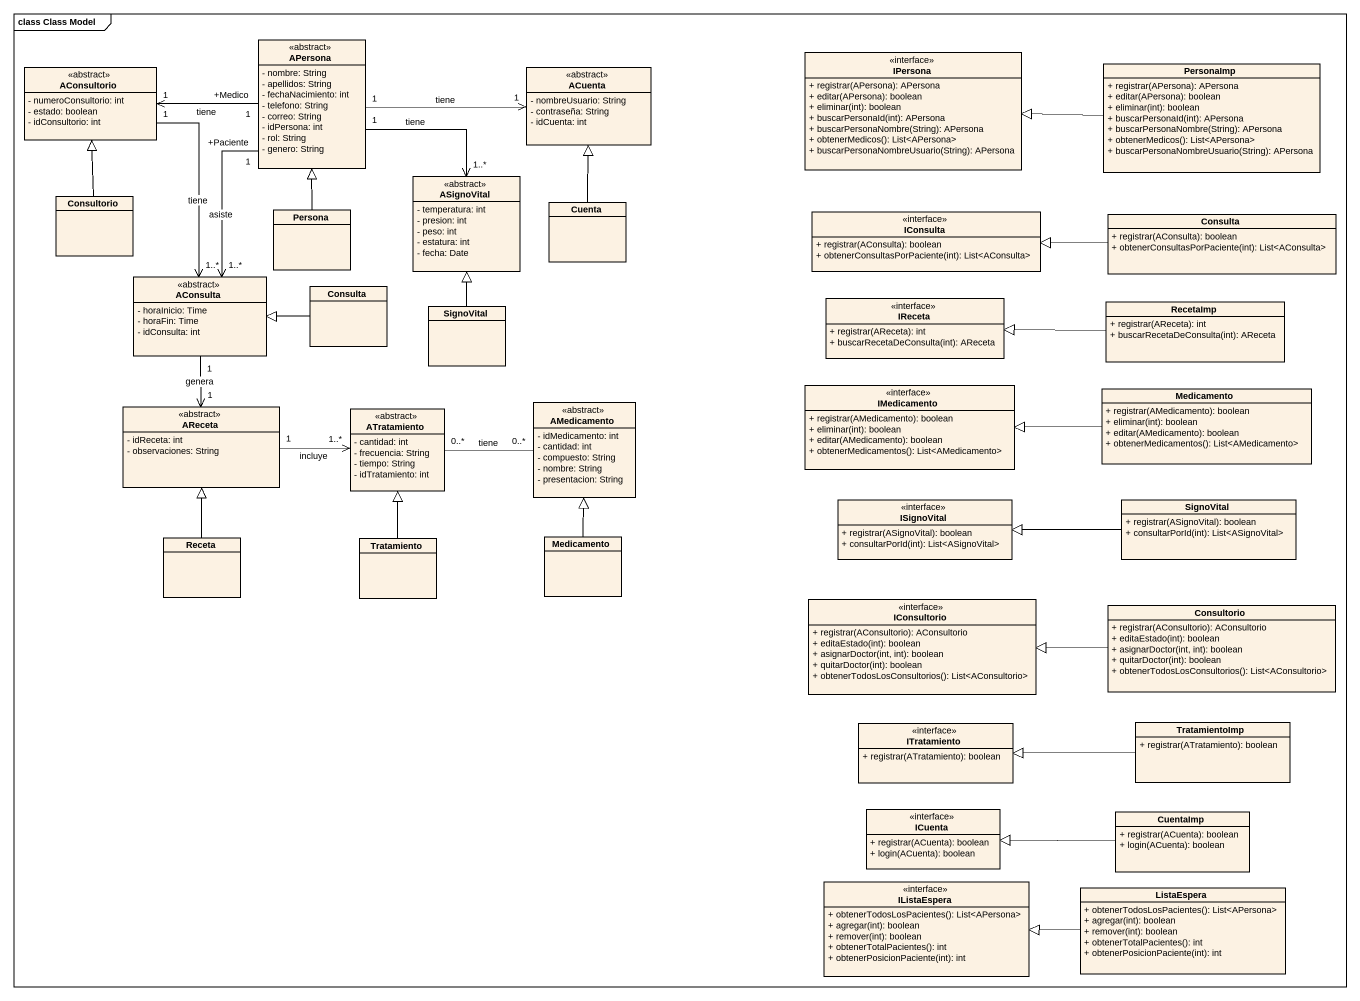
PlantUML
@startuml
mainframe class Class Model
hide circle
hide empty members
skinparam classAttributeIconSize 0
class APersona <<abstract>> {
  - nombre: String
  - apellidos: String
  - fechaNacimiento: int
  - telefono: String
  - correo: String
  - idPersona: int
  - rol: String
  - genero: String
}
class AConsultorio <<abstract>> {
  - numeroConsultorio: int
  - estado: boolean
  - idConsultorio: int
}
class ACuenta <<abstract>> {
  - nombreUsuario: String
  - contraseña: String
  - idCuenta: int
}
class IPersona <<interface>> {
  + registrar(APersona): APersona
  + editar(APersona): boolean
  + eliminar(int): boolean
  + buscarPersonaId(int): APersona
  + buscarPersonaNombre(String): APersona
  + obtenerMedicos(): List<APersona>
  + buscarPersonaNombreUsuario(String): APersona
}
class PersonaImp {
  + registrar(APersona): APersona
  + editar(APersona): boolean
  + eliminar(int): boolean
  + buscarPersonaId(int): APersona
  + buscarPersonaNombre(String): APersona
  + obtenerMedicos(): List<APersona>
  + buscarPersonaNombreUsuario(String): APersona
}
class Consultorio
class ASignoVital <<abstract>> {
  - temperatura: int
  - presion: int
  - peso: int
  - estatura: int
  - fecha: Date
}
class Persona
class Cuenta
class IConsulta <<interface>> {
  + registrar(AConsulta): boolean
  + obtenerConsultasPorPaciente(int): List<AConsulta>
}
class Consulta {
  + registrar(AConsulta): boolean
  + obtenerConsultasPorPaciente(int): List<AConsulta>
}
class AConsulta <<abstract>> {
  - horaInicio: Time
  - horaFin: Time
  - idConsulta: int
}
class "Consulta" as Consulta_2
class SignoVital
class IReceta <<interface>> {
  + registrar(AReceta): int
  + buscarRecetaDeConsulta(int): AReceta
}
class RecetaImp {
  + registrar(AReceta): int
  + buscarRecetaDeConsulta(int): AReceta
}
class IMedicamento <<interface>> {
  + registrar(AMedicamento): boolean
  + eliminar(int): boolean
  + editar(AMedicamento): boolean
  + obtenerMedicamentos(): List<AMedicamento>
}
class Medicamento {
  + registrar(AMedicamento): boolean
  + eliminar(int): boolean
  + editar(AMedicamento): boolean
  + obtenerMedicamentos(): List<AMedicamento>
}
class AReceta <<abstract>> {
  - idReceta: int
  - observaciones: String
}
class ATratamiento <<abstract>> {
  - cantidad: int
  - frecuencia: String
  - tiempo: String
  - idTratamiento: int
}
class AMedicamento <<abstract>> {
  - idMedicamento: int
  - cantidad: int
  - compuesto: String
  - nombre: String
  - presentacion: String
}
class ISignoVital <<interface>> {
  + registrar(ASignoVital): boolean
  + consultarPorId(int): List<ASignoVital>
}
class "SignoVital" as SignoVital_2 {
  + registrar(ASignoVital): boolean
  + consultarPorId(int): List<ASignoVital>
}
class Receta
class Tratamiento
class "Medicamento" as Medicamento_2
class IConsultorio <<interface>> {
  + registrar(AConsultorio): AConsultorio
  + editaEstado(int): boolean
  + asignarDoctor(int, int): boolean
  + quitarDoctor(int): boolean
  + obtenerTodosLosConsultorios(): List<AConsultorio>
}
class "Consultorio" as Consultorio_2 {
  + registrar(AConsultorio): AConsultorio
  + editaEstado(int): boolean
  + asignarDoctor(int, int): boolean
  + quitarDoctor(int): boolean
  + obtenerTodosLosConsultorios(): List<AConsultorio>
}
class ITratamiento <<interface>> {
  + registrar(ATratamiento): boolean
}
class TratamientoImp {
  + registrar(ATratamiento): boolean
}
class ICuenta <<interface>> {
  + registrar(ACuenta): boolean
  + login(ACuenta): boolean
}
class CuentaImp {
  + registrar(ACuenta): boolean
  + login(ACuenta): boolean
}
class IListaEspera <<interface>> {
  + obtenerTodosLosPacientes(): List<APersona>
  + agregar(int): boolean
  + remover(int): boolean
  + obtenerTotalPacientes(): int
  + obtenerPosicionPaciente(int): int
}
class ListaEspera {
  + obtenerTodosLosPacientes(): List<APersona>
  + agregar(int): boolean
  + remover(int): boolean
  + obtenerTotalPacientes(): int
  + obtenerPosicionPaciente(int): int
}
APersona "+Medico\n1" -left-> "1" AConsultorio : tiene
APersona "1" -right-> "1" ACuenta : tiene
APersona "1" --> "1..*" ASignoVital : tiene
APersona "+Paciente\n1" --> "1..*" AConsulta : asiste
AConsultorio "1" --> "1..*" AConsulta : tiene
PersonaImp -left-|> IPersona
Consultorio -up-|> AConsultorio
Persona -up-|> APersona
Cuenta -up-|> ACuenta
Consulta -left-|> IConsulta
AConsulta "1" --> "1" AReceta : genera
Consulta_2 -left-|> AConsulta
SignoVital -up-|> ASignoVital
RecetaImp -left-|> IReceta
Medicamento -left-|> IMedicamento
AReceta "1" -right-> "1..*" ATratamiento : incluye
ATratamiento "0..*" -right- "0..*" AMedicamento : tiene
SignoVital_2 -left-|> ISignoVital
Receta -up-|> AReceta
Tratamiento -up-|> ATratamiento
Medicamento_2 -up-|> AMedicamento
Consultorio_2 -left-|> IConsultorio
TratamientoImp -left-|> ITratamiento
CuentaImp -left-|> ICuenta
ListaEspera -left-|> IListaEspera
@enduml
